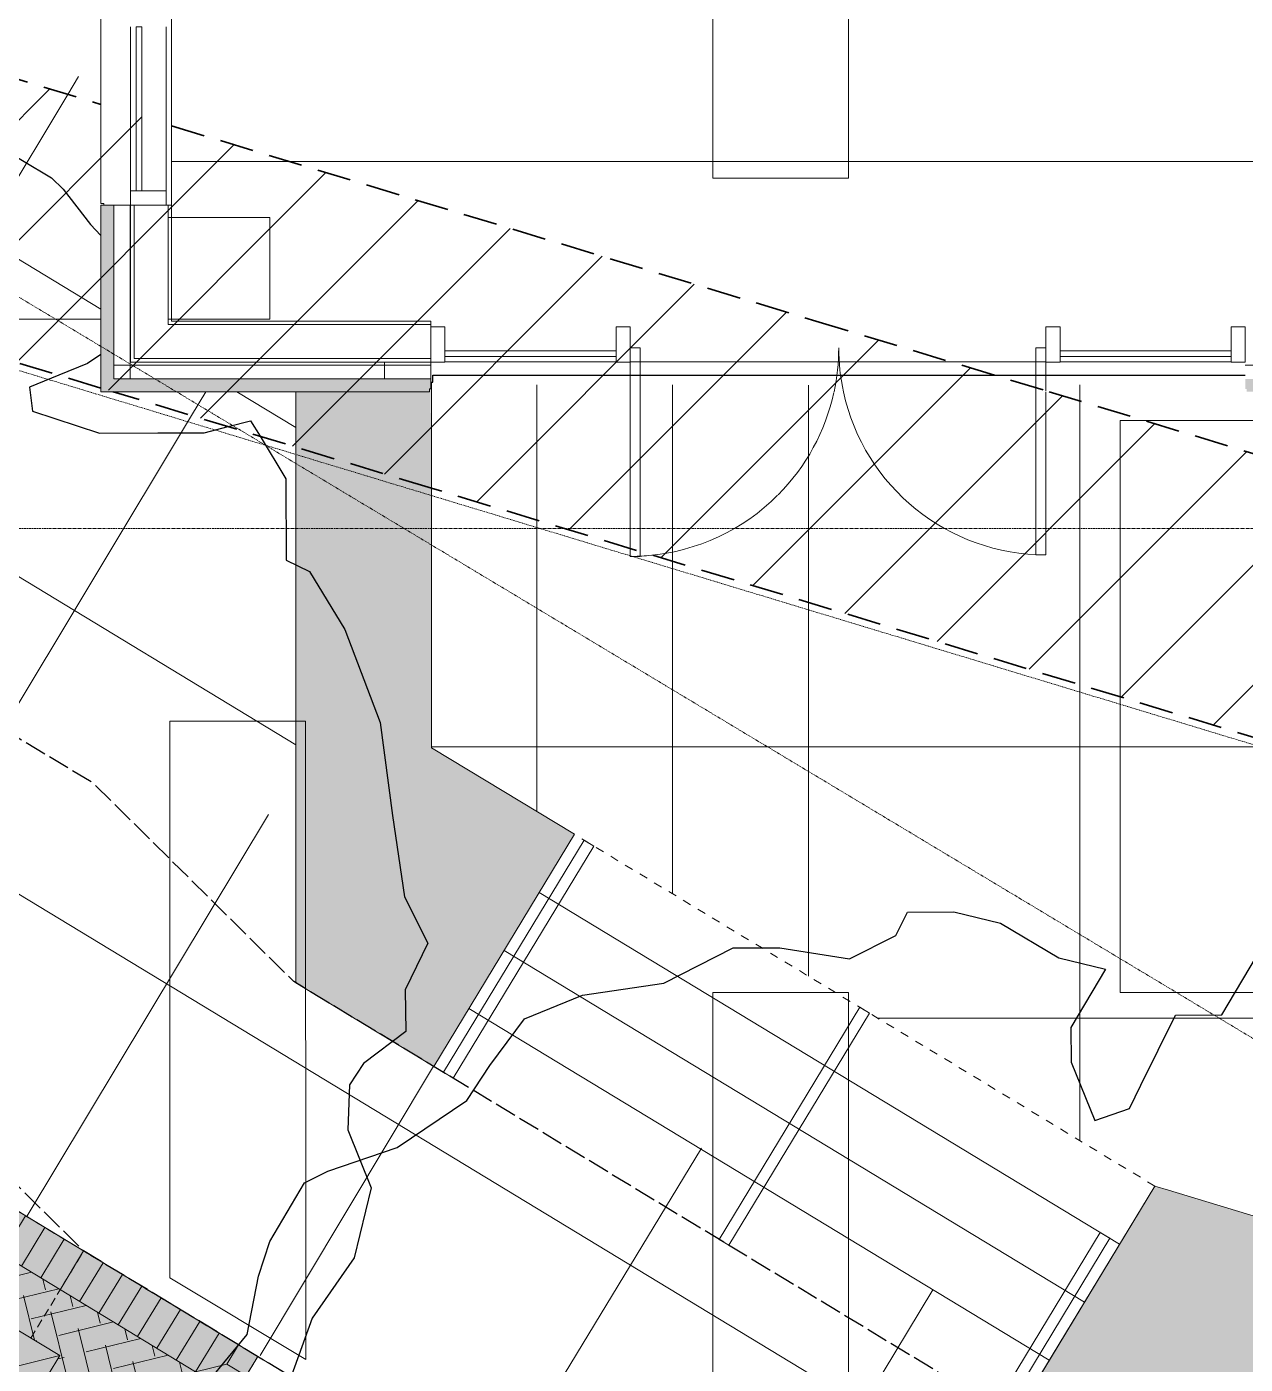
# Model space of a CAD drawing. Header units: inches. Extents: x 3268 to 7018, y 976 to 6708.
# Drawn here: x 4886.8 to 5102.2, y 1803.3 to 2039.9 of the extents above; entities that cross this region are included whole.
import ezdxf

# ---------------------------------------------------------------- set-up
doc = ezdxf.new("R2010")
doc.units = ezdxf.units.IN
doc.header["$MEASUREMENT"] = 0
for name, pattern in [('Double Dash 3_8_', [0.9999999999999999, 0.3749999999999999, -0.125, 0.125, -0.125, 0.125, -0.125]), ('Grid Line 1_2_', [0.8749999999999999, 0.4999999999999999, -0.125, 0.125, -0.125]), ('IMPORT-Dash', [3, 1.5, -1.5]), ('IMPORT-DASHED _2_', [8.999999999999996, 5.999999999999998, -2.999999999999999]), ('IMPORT-DASHED4', [2.25, 1.5, -0.7499999999999998]), ('IMPORT-EASEMENT2', [4.799999999999999, 3.839999999999999, -0.9599999999999999])]:
    doc.linetypes.add(name, pattern=pattern)
for name, color, linetype, lineweight in [('0-landscaping', 1, 'Continuous', 25), ('A-DETL-GENF', 92, 'Continuous', 9), ('A-DOOR', 31, 'Continuous', 9), ('A-FLOR', 192, 'Continuous', 9), ('A-GLAZ-CURT', 52, 'Continuous', 9), ('A-GLAZ-CWMG', 51, 'Continuous', 9), ('A-WALL', 113, 'Continuous', 9), ('A-WALL-PATT', 111, 'Continuous', 15), ('C-ANNO-5FT-PED-ZONE', 130, 'Continuous', 25), ('C-BLDG', 3, 'Continuous', 25), ('C-ESMT-STBK', 4, 'IMPORT-DASHED _2_', 35), ('C-PROP-LINE', 91, 'Double Dash 3_8_', 9), ('L-MASK', 245, 'Continuous', 35), ('L-PVMT-BRCK-HATC', 252, 'Continuous', 15), ('L-PVMT-BRICK', 20, 'Continuous', 13), ('L-PVMT-CONC-HATC', 252, 'Continuous', 15), ('L-PVMT-HATCH BOUND NPLOT', 45, 'Continuous', 15), ('L-SITE-HRAL', 10, 'Continuous', 15), ('L-SITE-STEP', 2, 'Continuous', 15), ('L-SITE-TREE-GRAT', 250, 'Continuous', 13), ('L-SITE-WALL', 33, 'Continuous', 15), ('L-SITE-WALL-HATC', 71, 'Continuous', 15), ('S-COLS', 52, 'Continuous', 9), ('S-GRID', 1, 'Continuous', 9), ('site_dwg', 8, 'Continuous', 9)]:
    doc.layers.add(name, color=color, linetype=linetype, lineweight=lineweight)
doc.layers.add('NPLT', color=200, linetype='Continuous', lineweight=13, plot=False)
pattern_1 = [(0, (0, 0), (0, 45), []), (90, (0, 0), (-45, 2.755455298081545e-15), [])]

# ---------------------------------------------------------------- blocks, each defined once
blk = doc.blocks.new('WSP_5 Points - Structure_2022_rvt-1-Overall Retail Plan Opt 2')
at = {"layer": 'S-COLS', "color": 250, "lineweight": 13}
for p, q in [((4912.375343047661, 2006.148582565586), (4911.750343047604, 2006.148582565586)), ((4911.750343047604, 2006.148582565586), (4911.750343047604, 1988.148582565586)), ((4929.750343047604, 2006.148582565586), (4912.375343047661, 2006.148582565586)), ((4929.750343047604, 1988.148582565586), (4929.750343047604, 2006.148582565586)), ((4911.750343047604, 1988.148582565586), (4912.408447161067, 1988.148582565586)), ((4912.408447161067, 1988.148582565586), (4929.750343047604, 1988.148582565586))]:
    blk.add_line(p, q, dxfattribs=at)
blk = doc.blocks.new('System Panel - GLA-01 - Insulated Glass - Clear-9986373-Overall Retail Plan Opt 2')
at = {"layer": 'A-GLAZ-CURT'}
for p, q in [((13.91892371168615, 2.000000000000909), (-16.3310762883143, 2.000000000000909)), ((-16.3310762883143, 2.000000000000909), (-16.3310762883143, 0.9999999999990904)), ((-16.3310762883143, 0.9999999999990904), (13.91892371168615, 0.9999999999990904)), ((13.91892371168615, 0.9999999999990904), (13.91892371168615, 2.000000000000909))]:
    blk.add_line(p, q, dxfattribs=at)
blk = doc.blocks.new('Rectangular Mullion - 2_5_ x 6_ rectangular-V134-Overall Retail Plan Opt 2')
at = {"layer": 'A-GLAZ-CWMG'}
for p, q in [((-2.500000000000454, 3.24999999999909), (0, 3.24999999999909)), ((-2.500000000000454, -3), (-2.500000000000454, 3.24999999999909)), ((0, 3.24999999999909), (0, -3)), ((0, -3), (-2.500000000000454, -3))]:
    blk.add_line(p, q, dxfattribs=at)
blk = doc.blocks.new('Rectangular Mullion - 2_5_ x 6_ rectangular-V135-Overall Retail Plan Opt 2')
at = {"layer": 'A-GLAZ-CWMG'}
for p, q in [((0, 3.24999999999909), (-2.500000000000454, 3.24999999999909)), ((-2.500000000000454, 3.24999999999909), (-2.500000000000454, -3)), ((0, -3), (0, 3.24999999999909)), ((-2.500000000000454, -3), (0, -3))]:
    blk.add_line(p, q, dxfattribs=at)
blk = doc.blocks.new('Rectangular Mullion - 2_5_ x 6_ rectangular-V136-Overall Retail Plan Opt 2')
at = {"layer": 'A-GLAZ-CWMG'}
for p, q in [((-1.249999999999545, 3.24999999999909), (1.249999999999545, 3.24999999999909)), ((-1.249999999999545, -3), (-1.249999999999545, 3.24999999999909)), ((1.249999999999545, 3.24999999999909), (1.249999999999545, -3)), ((1.249999999999545, -3), (-1.249999999999545, -3))]:
    blk.add_line(p, q, dxfattribs=at)
blk = doc.blocks.new('System Panel - GLA-01 - Insulated Glass - Clear-11661105-Overall Retail Plan Opt 2')
at = {"layer": 'A-GLAZ-CURT'}
for p, q in [((16.37500000000045, 2.000000000000909), (-13.875, 2.000000000000909)), ((-13.875, 2.000000000000909), (-13.875, 0.9999999999990904)), ((-13.875, 0.9999999999990904), (16.37500000000045, 0.9999999999990904)), ((16.37500000000045, 0.9999999999990904), (16.37500000000045, 2.000000000000909))]:
    blk.add_line(p, q, dxfattribs=at)
blk = doc.blocks.new('Rectangular Mullion - 2_5_ x 6_ rectangular-5042154-Overall Retail Plan Opt 2')
at = {"layer": 'A-GLAZ-CWMG'}
for p, q in [((-1.249999999999545, 3.24999999999909), (1.249999999999545, 3.24999999999909)), ((-1.249999999999545, -3), (-1.249999999999545, 3.24999999999909)), ((1.249999999999545, 3.24999999999909), (1.249999999999545, -3)), ((1.249999999999545, -3), (-1.249999999999545, -3))]:
    blk.add_line(p, q, dxfattribs=at)
blk = doc.blocks.new('Rectangular Mullion - 2_5_ x 6_ rectangular-4950529-Overall Retail Plan Opt 2')
at = {"layer": 'A-GLAZ-CWMG'}
for p, q in [((-2.49999999999909, 3), (0, 3)), ((-2.49999999999909, -3.250000000000454), (-2.49999999999909, 3)), ((0, 3), (0, -3.250000000000454)), ((0, -3.250000000000454), (-2.49999999999909, -3.250000000000454))]:
    blk.add_line(p, q, dxfattribs=at)
blk = doc.blocks.new('System Panel - GLA-01 - Insulated Glass - Clear-V137-Overall Retail Plan Opt 2')
at = {"layer": 'A-GLAZ-CURT'}
for p, q in [((1.416077499641417, -0.9999999999990904), (-14.52083333333212, -0.9999999999990904)), ((-14.52083333333212, -0.9999999999990904), (-14.52083333333212, -1.999999999999545)), ((-14.52083333333212, -1.999999999999545), (1.112999354981197, -1.999999999999545)), ((1.112999354981197, -1.999999999999545), (14.52083333333212, -1.999999999999545)), ((14.52083333333212, -0.9999999999990904), (1.416077499641417, -0.9999999999990904)), ((14.52083333333212, -1.999999999999545), (14.52083333333212, -0.9999999999990904))]:
    blk.add_line(p, q, dxfattribs=at)
blk = doc.blocks.new('Rectangular Mullion - 2_5_ x 6_ rectangular-11421145-Overall Retail Plan Opt 2')
at = {"layer": 'A-GLAZ-CWMG'}
for p, q in [((4905.125343047662, 2024.546994688536), (4905.125343047664, 2039.877749232191)), ((4911.375343047662, 2022.652756284409), (4911.375343047664, 2039.877749232191)), ((4905.125343047661, 2010.836082565521), (4905.125343047662, 2024.546994688536)), ((4911.375343047661, 2010.83608256552), (4911.375343047662, 2022.652756284409))]:
    blk.add_line(p, q, dxfattribs=at)
blk = doc.blocks.new('Curtain Wall-Ext Dbl Door-Framed - SEE ELEV-9986378-Overall Retail Plan Opt 2')
at = {"layer": 'A-DOOR'}
for p, q in [((-34.99999999999992, 37.12500000000009), (-36.74999999999997, 37.12500000000009)), ((-36.74999999999992, 8.250000000006553), (-36.74999999999992, 37.12500000000009)), ((-34.99999999999992, 8.25000000000655), (-34.99999999999992, 37.12500000000009)), ((34.99999999999983, 37.37500000000011), (36.75000000000022, 37.37500000000011)), ((34.99999999999983, 36.491190096754), (34.99999999999983, 37.37500000000011)), ((34.99999999999983, 8.250000000003789), (34.99999999999983, 36.491190096754)), ((36.75000000000006, 35.96080334358737), (36.75000000000006, 37.37500000000011)), ((36.75000000000006, 8.25000000000364), (36.75000000000006, 35.96080334358737)), ((-36.74999999999992, 0.4999999999999902), (-36.74999999999992, 8.080920159953388)), ((-34.99999999999992, 7.550533406797653), (-34.99999999999992, 8.25000000000655)), ((-34.99999999999992, 0.4999999999999875), (-34.99999999999992, 7.550533406797653)), ((34.99999999999983, 0.4999999999997903), (34.99999999999983, 8.250000000003789)), ((36.75000000000006, 0.4999999999983222), (36.75000000000006, 8.25000000000364)), ((-34.99999999999992, 0.4999999999999875), (-36.74999999999998, 0.4999999999999875)), ((34.99999999999983, 0.4999999999997903), (36.7500000000001, 0.4999999999997903))]:
    blk.add_line(p, q, dxfattribs=at)
for centre, radius, start, end in [((-36.74999999999998, 0.5000000000001074), 36.62499999999998, 12.26363165118688, 89.99999999999997), ((36.75000000000023, 0.4999999999998756), 36.87500000000021, 95.11272640123815, 134.9999999999999), ((36.75000000000023, 0.4999999999998756), 36.87500000000024, 89.99999999999984, 95.11272640123813), ((36.75000000000023, 0.4999999999998756), 36.87500000000023, 135.1960971134143, 167.638881443735), ((-36.74999999999998, 0.5000000000001074), 36.62500000000002, 359.9999999999991, 12.26363165118684), ((36.75000000000023, 0.4999999999998756), 36.87500000000021, 167.8195116142452, 179.9999999999999)]:
    blk.add_arc(centre, radius, start, end, dxfattribs=at)
blk = doc.blocks.new('site_dwg_dec1-12649358-Overall Retail Plan Opt 2')
at = {"layer": '0-landscaping', "color": 213, "flags": 128}
for points in [[(119.3594846528495, -21.50087693305636), (118.3068144204952, -27.26535620114509), (111.9724258052682, -34.47684765728035), (113.1265473455224, -37.31559033633447), (111.6904930847177, -45.17949820201601), (107.5396966369063, -56.13399286589765), (101.3299305751151, -65.2799415705026), (96.02508321279116, -73.39567033511183), (94.46444866163442, -79.32507283475341), (88.78581816498978, -81.63733361044204), (85.58967954539007, -85.36948232106214), (79.36483335835861, -84.88977620523427), (76.46545392851463, -85.66848025415446), (72.77945402137782, -89.47842627423005), (70.31394303901111, -96.43800059293561), (63.31276886607326, -101.272912020429), (54.88947196641134, -103.2960691635067), (46.34270589714276, -107.9819351812562)], [(114.9126207461975, 40.51696648023243), (115.3494772018767, 33.73399749442842), (116.7527309637897, 27.02626898528547), (118.8117289361108, 25.21769812396314), (121.2444816820699, 17.6056841782979), (121.3690619716963, 15.67117881218155), (121.0073555575164, 10.43992103847495), (121.0570746178853, 8.638075565472944)], [(106.4009094902731, -0.3689005112964878), (102.89714457877, 0.8704637032992649), (101.2580483883591, -1.482540039601645)], [(101.2580483883591, -1.482540039601645), (105.4544776113706, -8.676055613000697), (110.6019441858427, -13.1974578570348), (114.71994013115, -16.81459957960169), (117.300882961055, -18.14384717731332)], [(111.7450805913733, -1.84232103821887), (109.8544485491422, -1.590498658255001), (106.4009094902731, -0.3689005112964878)], [(117.300882961055, -18.14384717731332), (119.742854774435, -19.40152136095048), (119.3594846528495, -21.50087693305636)]]:
    blk.add_lwpolyline(points, dxfattribs=at)
blk = doc.blocks.new('site_dwg_dec1-V200-Overall Retail Plan Opt 2')
at = {"layer": '0-landscaping', "color": 213, "flags": 128}
blk.add_lwpolyline([(-70.68766946013214, 102.2414187691866), (-61.92057036118944, 101.8408481608094), (-58.30093783770075, 105.9616797991286), (-55.46164372381804, 107.1177861229546), (-49.00267481756759, 112.3947722131263), (-46.03880041719616, 111.6163731676818), (-38.42578059646035, 114.054593358592), (-28.62915415534365, 112.7497124130241), (-18.05225993053113, 114.4095335631275), (-12.49820972054436, 118.6562997094618), (-8.753996910397971, 120.8426259771252), (-1.140948729645743, 123.2808212633827), (1.822939583015284, 122.5024952454005), (9.809728627375476, 119.1371744186829), (19.60632671145543, 117.8323183823413), (24.38003850845257, 119.1143592194087), (31.08816798894099, 120.5223345599618), (38.04547195947639, 118.0613721970105), (46.15681293430884, 112.7615709075428), (55.0485629457546, 110.4265181416988), (57.84003288702984, 107.9745627423667)], dxfattribs=at)
at = {"layer": '0-landscaping', "color": 130, "flags": 128}
blk.add_lwpolyline([(57.84003288702984, 107.9745627423667), (59.16653053265514, 106.8094013281945), (64.43860575006913, 100.3534687985914), (70.3663684673633, 98.79674374690806), (73.20570484799684, 99.95289819289904), (77.3237007924747, 96.33575647164183), (80.53674968142023, 91.68841971690857), (82.96953078790305, 84.0763808680524), (86.18257967601879, 79.4290441146179), (78.56955985296956, 76.99082391922273), (75.85484602591406, 73.90021222335348), (73.38933504524378, 66.94063790206131), (77.38268007688588, 65.25797834102126), (80.222016459075, 66.41413278581238), (88.7399410672064, 69.88249988785832), (92.85790865704858, 66.26538307328518), (100.4709568346736, 68.70357835635444)], dxfattribs=at)
blk = doc.blocks.new('site_dwg_tree_grate_pvr-V278-Overall Retail Plan Opt 2')
at = {"layer": 'L-MASK', "lineweight": 15}
blk.add_hatch(color=10, dxfattribs=at).paths.add_polyline_path([(36.00000000000272, 3.41060513164848e-12), (36.00000000000272, 48.00000000000272), (-35.99999999999726, 48.00000000000272), (-35.99999999999726, 2.728484105318784e-12)])
at = {"layer": 'L-PVMT-BRCK-HATC'}
h = blk.add_hatch(dxfattribs=at)
h.set_pattern_fill('FP_230', color=53, style=0, pattern_type=2)
h.set_pattern_definition([(135, (-28, 40), (-5.654025822367634, 4.440892098500626e-16), [11.995, -3.998]), (225, (-30.827, 42.827), (-5.654025822367634, -4.440892098500626e-16), [11.995, -3.998])])
h.paths.add_polyline_path([(28.00000000186537, 8.00000000093405), (28.00000000186537, 39.9999999990714), (-28.00000000185991, 39.9999999990714), (-27.99999999627266, 8.00000000093405)])
h.paths.add_polyline_path([(6.000000000002728, 18.00000000000272), (-6.000000005585206, 18.00000000000272), (-5.999999999997271, 30.00000000000272), (6.000000000002728, 30.00000000000272)])
at = {"layer": 'L-PVMT-BRCK-HATC', "color": 53}
for p, q in [((-24, 40.00000000186264), (-24, 47.99999999999999)), ((-19.99999999813735, 40.00000000046565), (-19.99999999813735, 47.99999999999999)), ((-16.00000000186264, 40.00000000046565), (-16.00000000186264, 47.99999999999999)), ((-12, 40.00000000046565), (-12, 47.99999999999999)), ((-7.999999998137354, 39.99999999906867), (-7.999999998137354, 47.99999999999999)), ((-4.000000001862644, 40.00000000046565), (-4.000000001862644, 47.99999999999999)), ((0, 39.99999999906867), (0, 47.99999999999999)), ((4.000000001862644, 40.00000000046565), (4.000000001862644, 47.99999999999999)), ((7.999999998137354, 39.99999999906867), (7.999999998137354, 47.99999999999999)), ((12, 40.00000000186264), (12, 47.99999999999999)), ((15.99999999627471, 39.99999999906867), (15.99999999627471, 47.99999999999999)), ((20.00000000372529, 40.00000000186264), (20.00000000372529, 47.99999999999999)), ((24, 39.99999999906867), (24, 47.99999999999999)), ((31.99999999813735, 44.00000000093132), (28.00000000186264, 40.00000000186264)), ((-28.00000001303851, 36.00000000139698), (-36.00000001117586, 36.00000000139698)), ((28.00000000186264, 35.99999999999999), (35.99999999999999, 35.99999999999999)), ((-28.00000001303851, 31.99999999953434), (-36.00000001117586, 31.99999999953434)), ((27.99999999627471, 32.00000000093132), (35.99999999999999, 32.00000000093132)), ((-28.00000001303851, 28.00000000046566), (-36.00000001117586, 28.00000000046566)), ((28.00000000186264, 28.00000000046566), (35.99999999999999, 28.00000000046566)), ((-28.00000001303851, 24), (-36.00000001117586, 24)), ((27.99999999627471, 24), (35.99999999999999, 24)), ((-28.00000001303851, 20.00000000093132), (-36.00000001117586, 20.00000000093132)), ((28.00000000186264, 20.00000000093132), (35.99999999999999, 20.00000000093132)), ((-28.00000001303851, 16.00000000046566), (-36.00000001117586, 16.00000000046566)), ((27.99999999627471, 15.99999999906868), (35.99999999999999, 15.99999999906868)), ((-28.00000001303851, 12), (-36.0000000167638, 12)), ((28.00000000186264, 12.00000000139698), (35.99999999999999, 12.00000000139698)), ((-24, 8.00000000093132), (-24, 0)), ((-19.99999999813735, 8.00000000093132), (-19.99999999813735, 0)), ((-16.00000000186264, 8.00000000093132), (-16.00000000186264, 0)), ((-12, 8.00000000093132), (-12, 0)), ((-7.999999998137354, 8.00000000093132), (-7.999999998137354, 0)), ((-4.000000001862644, 8.00000000093132), (-4.000000001862644, 0)), ((0, 8.00000000093132), (0, 0)), ((4.000000001862644, 8.00000000093132), (4.000000001862644, 0)), ((7.999999998137354, 8.00000000093132), (7.999999998137354, 0)), ((12, 8.00000000093132), (12, 0)), ((16.00000000186264, 8.00000000093132), (16.00000000186264, 0)), ((20.00000000372529, 8.00000000093132), (20.00000000372529, 0)), ((24, 7.999999999534338), (24, 0)), ((31.99999999254942, 3.999999987892806), (27.99999999068677, 7.999999991152435))]:
    blk.add_line(p, q, dxfattribs=at)
at = {"layer": 'L-PVMT-BRCK-HATC', "color": 53, "flags": 128}
for points in [[(-36.00000001117586, 44.00000000093132), (-32.00000001490115, 44.00000000093132), (-32.00000001490115, 47.99999999999999)], [(35.99999999999999, 40.00000000046565), (28.00000000186264, 40.00000000046565), (28.00000000186264, 48.00000000139698)], [(31.99999999813735, 47.99999999999999), (31.99999999813735, 44.00000000093132), (35.99999999999999, 44.00000000093132)], [(-32.00000001490115, 43.99999999953433), (-28.00000001303851, 40.00000000046565), (-36.00000001117586, 40.00000000046565)], [(35.99999999999999, 7.999999999534338), (28.00000000186264, 7.999999999534338), (28.00000000186264, 39.99999999906867), (-28.00000000186264, 39.99999999906867), (-28.00000000186264, 8.00000000093132), (28.00000000186264, 8.00000000093132), (28.00000000186264, 0)], [(-32.00000000372528, 3.999999987892806), (-28.00000001303851, 8.00000000093132), (-36.00000001117586, 8.00000000093132)], [(-36.00000000558793, 3.999999987892806), (-32.00000000372528, 3.999999987892806), (-32.00000000372528, 0)], [(35.99999998882412, 3.999999985098838), (31.99999999254942, 3.999999985098838), (31.99999999254942, -1.257285475730896e-08)]]:
    blk.add_lwpolyline(points, dxfattribs=at)
for points in [[(-28.00000001303851, 47.99999999999999), (-28.00000001303851, 39.99999999906867)], [(-28.00000000745058, 0), (-28.00000000745058, 8.00000000093132)]]:
    blk.add_lwpolyline(points, close=True, dxfattribs=at)
at = {"layer": 'L-SITE-TREE-GRAT', "color": 253, "linetype": 'IMPORT-DASHED4'}
for p, q in [((0, 30), (0, 47.99999999860301)), ((0, 18), (0, 0))]:
    blk.add_line(p, q, dxfattribs=at)
at = {"layer": 'L-SITE-TREE-GRAT', "color": 253, "linetype": 'IMPORT-DASHED4', "flags": 128}
blk.add_lwpolyline([(35.99999999999999, 0), (35.99999999999999, 47.99999999999999), (-35.99999999999999, 47.99999999999999), (-35.99999999999999, 0)], close=True, dxfattribs=at)
at = {"layer": 'L-SITE-TREE-GRAT', "color": 253, "flags": 128}
for points in [[(-35.99999999999999, 47.99999999999999), (35.99999999999999, 47.99999999999999), (35.99999999999999, 0), (-35.99999999999999, 0)], [(-6.000000005587935, 18), (5.999999999999999, 18), (5.999999999999999, 30), (-5.999999999999999, 30)]]:
    blk.add_lwpolyline(points, close=True, dxfattribs=at)
at = {"layer": 'NPLT', "color": 253}
for p, q in [((5.999999999999999, 30), (-6.000000005587935, 18)), ((-5.999999999999999, 30), (5.999999999999999, 18))]:
    blk.add_line(p, q, dxfattribs=at)
blk = doc.blocks.new('site_dwg-12440225-Overall Retail Plan Opt 2')
at = {"layer": 'C-ESMT-STBK'}
h = blk.add_hatch(dxfattribs=at)
h.set_pattern_fill('FP_236', color=43, style=0, pattern_type=2)
h.set_pattern_definition([(41.19300000000002, (24349227.445, 9821790.73), (-9.878962955707756, 11.2874306606842), [])])
h.paths.add_polyline_path([(24340754.41764874, 9814238.256800799), (24341007.28369483, 9818038.207201697), (24340597.61508091, 9818336.289935663), (24339080.54507963, 9818175.041572), (24339041.04656363, 9818170.586227996), (24338991.68861391, 9818164.27902802), (24338951.70183868, 9818158.637384389), (24338912.96937073, 9818152.689061128), (24338874.36010189, 9818146.280125272), (24338835.87236292, 9818139.411975248), (24338797.50579851, 9818132.085986648), (24338766.50818425, 9818125.853604812), (24338766.89231019, 9818124.002092425), (24338807.18576453, 9818132.259389622), (24338846.06993594, 9818139.731584428), (24338885.04424, 9818146.727429258), (24338924.10287013, 9818153.245822722), (24338956.51865115, 9818158.316607647), (24338953.32382087, 9818110.342748318), (24338969.07279708, 9818112.710400388), (24339007.86497075, 9818118.055290567), (24339046.71994471, 9818122.92269113), (24339092.45343486, 9818128.037917001), (24340292.99008468, 9818255.650188034), (24340584.31472673, 9818286.605874758), (24340934.68922023, 9818031.666679043), (24340687.3560084, 9814314.861073798), (24339595.34670922, 9814726.863514047), (24339587.50957331, 9814715.68687136), (24338715.45843181, 9815327.180653278), (24338691.60180446, 9815293.158049863), (24339013.48739237, 9815068.288049085), (24339549.36884944, 9814692.907733086), (24340725.61240819, 9814249.124683892)])
h.paths.add_polyline_path([(24338722.46981283, 9815337.179779818), (24338763.80719084, 9815396.132170605), (24338658.92817304, 9815468.79891386), (24338617.74228099, 9815409.741564125), (24338722.19139668, 9815337.372683933)])
at = {"layer": 'L-SITE-WALL-HATC'}
for points in [[(24339677.88545846, 9814539.946903931), (24339705.44346843, 9814579.24774471), (24339681.25038608, 9814596.237850027), (24339685.32997268, 9814659.539150724), (24339685.08052521, 9814659.555762738), (24339685.04730119, 9814659.056867795), (24339661.4816954, 9814660.626224771), (24339654.54094334, 9814556.316232607), (24339677.51863609, 9814540.204122208)], [(24340346.63954691, 9814071.012105761), (24340725.57169416, 9814045.798087202), (24340733.2833098, 9814161.690702261), (24340681.75308152, 9814172.890222268), (24340675.12027169, 9814073.208179656), (24340354.92622115, 9814094.51378487), (24339904.04682077, 9814410.673408046), (24339908.0517354, 9814470.980348537), (24339803.69557036, 9814510.352719767), (24339776.13756039, 9814471.051878992), (24340317.68662572, 9814091.31408595)]]:
    blk.add_hatch(color=10, dxfattribs=at).paths.add_polyline_path(points)
at = {"layer": 'C-ANNO-5FT-PED-ZONE', "color": 213, "linetype": 'IMPORT-EASEMENT2', "flags": 128}
for points in [[(24341173.43156312, 9817974.569704888), (24341064.86211379, 9817879.53891328), (24341058.60739409, 9817785.539047208), (24341020.66169335, 9817759.050960105), (24341002.73584636, 9817494.243455587), (24341098.03372912, 9817385.653583419), (24341049.7296923, 9816657.855822798), (24340942.84306337, 9816588.119622858), (24340903.15724013, 9815991.696087312), (24340997.75345884, 9815877.316419568), (24340956.93820208, 9815281.87627089), (24340851.85462972, 9815190.060175546), (24340840.21389879, 9815028.451841284), (24340816.31959692, 9814987.856953233), (24340807.91752753, 9814861.58536387), (24340828.33680849, 9814837.590900285), (24340814.20948071, 9814639.141274119), (24340820.32276781, 9814572.244142456), (24340784.23728234, 9814041.25000657), (24340346.67693986, 9814070.985885575), (24339654.20889217, 9814556.549067944), (24339621.08674325, 9814593.99079329), (24339537.64412129, 9814651.844636435), (24339442.83972673, 9814690.826514924), (24339354.14331621, 9814753.02102556), (24339330.46229357, 9814798.298159737), (24339230.23757831, 9814867.973883716), (24339182.6163684, 9814867.152440649), (24339131.69313189, 9814915.47795062), (24338893.2467398, 9815077.690702066), (24338651.59712844, 9815247.640438044), (24338560.99241732, 9815303.182211477)], [(24340893.31874154, 9815000.390094232), (24340875.24280314, 9814969.680232948), (24340869.40288803, 9814881.91431137), (24340889.92706264, 9814857.796588449), (24340874.40430799, 9814639.745099468), (24340880.50876207, 9814572.944626614), (24340840.03109242, 9813977.31996076), (24340325.92286136, 9814012.25790799), (24339613.96231484, 9814511.489359668), (24339580.94692304, 9814548.810405312), (24339508.80653985, 9814598.827990033), (24339413.85344962, 9814637.871009542), (24339307.74243177, 9814712.276758194), (24339284.12095693, 9814757.44003944), (24339211.89866129, 9814807.648620464), (24339161.49360283, 9814806.779157344), (24339151.81188077, 9814813.668659829), (24339093.9211708, 9814868.606214345), (24338859.11244131, 9815028.344299465), (24338618.62753263, 9815197.47491178), (24338556.48951734, 9815235.566259611)]]:
    blk.add_lwpolyline(points, dxfattribs=at)
at = {"layer": 'C-BLDG', "color": 213, "flags": 128}
for points in [[(24339685.50742149, 9814660.215258548), (24339685.54061792, 9814660.714155594), (24339685.79006632, 9814660.69755738), (24339685.87305738, 9814661.944799332), (24339722.91614331, 9814659.479964815), (24339784.87321454, 9814655.357362276)], [(24339784.87321454, 9814655.357362276), (24339794.38310712, 9814654.724577244), (24339827.31029459, 9814652.533612989), (24339829.1741395, 9814652.409593377)]]:
    blk.add_lwpolyline(points, dxfattribs=at)
at = {"layer": 'C-ESMT-STBK', "color": 43}
for p, q in [((24339595.34664712, 9814726.862581663), (24339630.4887624, 9814713.603869248)), ((24339642.70939909, 9814708.993164798), (24339754.03822965, 9814666.990088549)), ((24339627.15598565, 9814663.558593187), (24339549.36878735, 9814692.906800706)), ((24339754.03822965, 9814666.990088549), (24339794.35996482, 9814651.777165638)), ((24339684.29773446, 9814641.99967426), (24339629.23662306, 9814662.773592833))]:
    blk.add_line(p, q, dxfattribs=at)
at = {"layer": 'C-ESMT-STBK', "color": 210}
for p, q in [((24339794.35996482, 9814651.777165638), (24339857.91481112, 9814627.798659425)), ((24340570.22251866, 9814307.750530733), (24339684.29773446, 9814641.99967426))]:
    blk.add_line(p, q, dxfattribs=at)
at = {"layer": 'L-PVMT-BRCK-HATC', "color": 53}
for p, q in [((24339724.13776331, 9814522.381603206), (24339682.70158781, 9814463.288927792)), ((24339763.3394432, 9814494.682178572), (24339722.00242862, 9814435.730917849)), ((24339643.43794629, 9814490.820853375), (24339932.6485839, 9814288.024438241))]:
    blk.add_line(p, q, dxfattribs=at)
at = {"layer": 'L-PVMT-BRICK', "color": 253}
blk.add_line((24339643.43794598, 9814490.820852935), (24338878.03558043, 9815027.526063398), dxfattribs=at)
at = {"layer": 'L-PVMT-CONC-HATC', "color": 53}
for p, q in [((24339657.33617427, 9814598.324723126), (24338933.15160037, 9815106.127744965)), ((24340339.75004442, 9814061.186895564), (24338905.5935904, 9815066.826904181)), ((24339628.0819323, 9814677.462691434), (24339254.65842474, 9814939.309729325)), ((24339624.74432771, 9814715.77213363), (24339626.86580559, 9814718.823763937)), ((24339596.48980536, 9814675.129543066), (24339624.74432771, 9814715.77213363)), ((24339642.80210605, 9814657.65644928), (24339645.60186221, 9814661.68374594)), ((24339661.06314886, 9814654.336043835), (24339651.10736459, 9814661.317105735)), ((24339704.09132719, 9814658.978692593), (24339704.01248993, 9814657.793876657)), ((24339565.13583863, 9814545.937756348), (24339642.80210605, 9814657.65644928)), ((24339728.03837264, 9814657.38526415), (24339727.95944723, 9814656.199123489)), ((24339751.98241631, 9814655.746723019), (24339751.90640454, 9814654.604370318)), ((24339799.87950899, 9814652.604978822), (24339799.80031914, 9814651.414863983)), ((24339604.43700073, 9814518.379521687), (24339651.68610876, 9814586.344788622)), ((24339722.08068373, 9814567.84936573), (24339722.06366215, 9814567.59355474)), ((24339745.0701808, 9814551.865297677), (24339745.04449291, 9814551.47924393)), ((24339756.83321828, 9814543.212911583), (24339757.58681908, 9814543.162767237)), ((24339643.84889679, 9814490.980571916), (24339677.84825915, 9814539.972988332)), ((24339791.04917495, 9814519.897161571), (24339791.00615444, 9814519.250622306)), ((24339803.69557036, 9814510.352719767), (24339776.1375604, 9814471.05187899))]:
    blk.add_line(p, q, dxfattribs=at)
at = {"layer": 'L-PVMT-CONC-HATC', "color": 10}
for p, q in [((24339704.01248993, 9814657.793876657), (24339702.50453724, 9814635.131414596)), ((24339727.95944723, 9814656.199123489), (24339725.96855311, 9814626.278713614)), ((24339751.90640454, 9814654.604370318), (24339749.43256897, 9814617.42601263)), ((24339799.80031914, 9814651.414863983), (24339799.69066484, 9814649.766910171)), ((24339799.69066484, 9814649.766910171), (24339796.36060071, 9814599.720610665)), ((24339702.50453724, 9814635.131414596), (24339699.09118665, 9814583.833433783)), ((24339725.96855311, 9814626.278713614), (24339722.08068373, 9814567.84936573)), ((24339749.43256897, 9814617.42601263), (24339745.0701808, 9814551.865297677)), ((24339796.36060071, 9814599.720610665), (24339791.04917495, 9814519.897161571)), ((24339681.25770374, 9814596.347824387), (24339831.86096948, 9814586.32673337)), ((24339757.58681908, 9814543.162767237), (24339986.66817606, 9814527.919770231))]:
    blk.add_line(p, q, dxfattribs=at)
at = {"layer": 'L-PVMT-HATCH BOUND NPLOT', "color": 10}
blk.add_line((24339803.31519935, 9814597.096721282), (24339799.84407533, 9814544.930482903), dxfattribs=at)
at = {"layer": 'L-PVMT-HATCH BOUND NPLOT', "color": 61, "flags": 128}
for points in [[(24339737.56350925, 9814693.393040782), (24339740.75036601, 9814741.287131688), (24339764.69741147, 9814739.693703305), (24339761.51055471, 9814691.799612401)], [(24339628.86482051, 9814505.739523621), (24339635.40161391, 9814603.978572492), (24339659.34865936, 9814602.38514411), (24339651.8544376, 9814489.757258695)]]:
    blk.add_lwpolyline(points, close=True, dxfattribs=at)
at = {"layer": 'L-PVMT-HATCH BOUND NPLOT', "color": 10, "flags": 128}
for points in [[(24339810.73308801, 9814645.600732015), (24339806.56111151, 9814645.878333934), (24339803.31519935, 9814597.096721282)], [(24339830.10927924, 9814638.290319843), (24339830.50815697, 9814644.284905551), (24339810.73308801, 9814645.600732015)], [(24339799.84407533, 9814544.930482903), (24339823.79112078, 9814543.337054523), (24339826.77921524, 9814588.244020289)], [(24339750.30317415, 9814548.226917874), (24339751.94998442, 9814548.117339669), (24339751.88413494, 9814547.127712235)]]:
    blk.add_lwpolyline(points, dxfattribs=at)
at = {"layer": 'L-PVMT-HATCH BOUND NPLOT', "color": 61, "flags": 128}
for points in [[(24339720.82328888, 9814441.810463915), (24339728.00293897, 9814549.710768051), (24339750.30317415, 9814548.226917874)], [(24339751.88413494, 9814547.127712235), (24339743.81290597, 9814425.828198988), (24339720.82328888, 9814441.810463915)]]:
    blk.add_lwpolyline(points, dxfattribs=at)
at = {"layer": 'L-SITE-HRAL', "color": 53, "flags": 128}
for points in [[(24339679.52299349, 9814538.798653524), (24339707.08100346, 9814578.099494282), (24339708.7185385, 9814576.951243872), (24339681.16052852, 9814537.650403108)], [(24339727.83027695, 9814504.92526625), (24339755.38828691, 9814544.226107031), (24339753.75075189, 9814545.374357447), (24339726.19274192, 9814506.073516669)], [(24339774.50002537, 9814472.200129401), (24339795.16853284, 9814501.67575999), (24339793.53099781, 9814502.824010406), (24339772.86249033, 9814473.34837982)]]:
    blk.add_lwpolyline(points, close=True, dxfattribs=at)
at = {"layer": 'L-SITE-STEP', "color": 53, "linetype": 'IMPORT-Dash'}
blk.add_line((24339803.69557038, 9814510.35271977), (24339705.44346843, 9814579.247744707), dxfattribs=at)
at = {"layer": 'L-SITE-STEP', "color": 53}
for p, q in [((24339796.80606788, 9814500.527509574), (24339698.55396593, 9814569.422534514)), ((24339789.91656538, 9814490.702299379), (24339691.66446343, 9814559.597324312)), ((24339783.02706289, 9814480.877089184), (24339684.77496094, 9814549.772114117))]:
    blk.add_line(p, q, dxfattribs=at)
at = {"layer": 'L-SITE-WALL', "color": 53}
for p, q in [((24339660.83146685, 9814650.85418061), (24339661.4816954, 9814660.626224771)), ((24339685.5074215, 9814660.21525856), (24339684.29548272, 9814642.001479624)), ((24339684.29548272, 9814642.001479624), (24339681.2487487, 9814596.213242505))]:
    blk.add_line(p, q, dxfattribs=at)
at = {"layer": 'L-SITE-WALL', "color": 53, "flags": 128}
for points in [[(24339681.2487487, 9814596.213242505), (24339705.44346843, 9814579.24774471), (24339677.88545846, 9814539.946903931), (24339654.54094334, 9814556.316232607), (24339660.83146685, 9814650.85418061)], [(24340675.12027169, 9814073.208179656), (24340681.75308152, 9814172.890222268), (24340733.2833098, 9814161.690702261), (24340725.57169416, 9814045.798087202), (24340346.63954691, 9814071.012105761), (24339776.13756039, 9814471.051878992), (24339803.69557036, 9814510.352719767), (24339806.05947362, 9814509.460846474)]]:
    blk.add_lwpolyline(points, dxfattribs=at)
at = {"layer": 'L-SITE-WALL', "color": 10, "flags": 128}
blk.add_lwpolyline([(24339806.05947362, 9814509.460846474), (24339908.05943149, 9814470.97744489), (24339907.25278635, 9814458.854674421)], dxfattribs=at)
at = {"xscale": 1.5, "yscale": 1.5, "zscale": 1.5, "rotation": 37.81158375857705}
for name, p in [('site_dwg_dec1-12649358-Overall Retail Plan Opt 2', (24339493.43298167, 9814568.902254827)), ('site_dwg_dec1-V200-Overall Retail Plan Opt 2', (24339768.44141195, 9814375.8511931))]:
    blk.add_blockref(name, p, dxfattribs=at)
at = {"rotation": 324.9616070893673}
blk.add_blockref('site_dwg_tree_grate_pvr-V278-Overall Retail Plan Opt 2', (24339586.40430573, 9814472.188520037), dxfattribs=at)
blk = doc.blocks.new('Family - ___-10568875-Overall Retail Plan Opt 2')
at = {"layer": 'C-PROP-LINE'}
for p, q in [((4819.920223202486, 1998.919552506506), (4958.323350172266, 1956.964229400227)), ((4958.323350172266, 1956.964229400227), (5864.500343047409, 1682.267050514566))]:
    blk.add_line(p, q, dxfattribs=at)

msp = doc.modelspace()

# ---------------------------------------------------------------- block references
at = {"lineweight": 5}
msp.add_blockref('WSP_5 Points - Structure_2022_rvt-1-Overall Retail Plan Opt 2', (0, 0), dxfattribs=at)

# ---------------------------------------------------------------- next in the draw order: hatches: boundary and pattern name
at = {"layer": 'A-DETL-GENF'}
h = msp.add_hatch(dxfattribs=at)
h.set_pattern_fill('FP_276', style=0, pattern_type=2)
h.set_pattern_definition([(0, (0, 0), (0, 96), [])])
h.paths.add_polyline_path([(5147.75034304749, 1938.773582565581), (5178.812843047534, 1938.773582565581), (5178.812843047534, 1970.522752748496), (5187.062843047543, 1970.522752748496), (5187.062843047545, 2772.273582565583), (4997.875343047556, 2772.273582565584), (4997.875343047556, 2736.273582565585), (4929.500343047537, 2736.273582565585), (4929.500343047536, 2149.494618260228), (4912.375343047675, 2149.494618260228), (4912.375343047663, 1987.836082565655), (5147.75034304749, 1987.836082565655), (5147.75034304749, 1953.076470883642)])
at = {"layer": 'A-WALL-PATT', "lineweight": 5}
h = msp.add_hatch(color=256, dxfattribs=at)
h.paths.add_polyline_path([(4899.875343047662, 1975.336082565656), (4902.125343047662, 1975.336082565656), (4902.125343047665, 2008.336082565522), (4899.875343047664, 2008.336082565522), (4899.875343047662, 1975.982028132396)])
h.paths.add_polyline_path([(4902.125343047673, 2106.71108256552), (4902.125343047675, 2141.869618260224), (4899.875343047675, 2141.869618260224), (4899.875343047673, 2106.986234336353), (4900.375343047674, 2106.986234336353), (4900.375343047674, 2106.71108256552)])
h.paths.add_polyline_path([(4899.875343047675, 2148.494618260223), (4902.125343047675, 2148.494618260226), (4902.125343047675, 2149.494618260228), (4899.875343047675, 2149.494618260228)])
at = {"layer": 'A-WALL-PATT', "lineweight": 9}
h = msp.add_hatch(dxfattribs=at)
h.set_pattern_fill('FP_52', color=256, style=0, pattern_type=2)
h.set_pattern_definition(pattern_1)
h.paths.add_polyline_path([(4902.125343047662, 1977.586082565653), (4905.125343047661, 1977.586082565653), (4905.125343047665, 2008.336082565522), (4902.125343047665, 2008.336082565522), (4902.125343047662, 1978.835834253954)])
h.paths.add_polyline_path([(4902.125343047673, 2106.71108256552), (4905.125343047672, 2106.71108256552), (4905.125343047675, 2141.869618260224), (4902.125343047675, 2141.869618260224), (4902.125343047673, 2107.461470883642)])
h.paths.add_polyline_path([(4905.125343047676, 2148.494618260226), (4905.125343047676, 2149.494618260228), (4902.125343047675, 2149.494618260228), (4902.125343047675, 2148.494618260226)])
h = msp.add_hatch(dxfattribs=at)
h.set_pattern_fill('FP_52', color=256, style=0, pattern_type=2)
h.set_pattern_definition(pattern_1)
h.paths.add_polyline_path([(4912.375343047662, 1977.586082565653), (4958.187843047572, 1977.586082565656), (4958.187843047572, 1980.586082565659), (4905.125343047661, 1980.586082565653), (4905.125343047662, 1977.586082565656), (4908.504376340588, 1977.586082565655)])
h.paths.add_polyline_path([(5114.974376340589, 1977.586082565661), (5115.875343047585, 1977.586082565661), (5115.875343047585, 1980.586082565664), (5102.187843047571, 1980.586082565661), (5102.187843047571, 1977.586082565663)])
h = msp.add_hatch(color=256, dxfattribs=at)
h.paths.add_polyline_path([(4957.937843047572, 1975.336082565656), (4957.937843047572, 1975.836082565651), (4958.187843047572, 1975.836082565657), (4958.187843047572, 1977.586082565656), (4902.125343047662, 1977.586082565656), (4902.125343047662, 1975.336082565656), (4949.798376340588, 1975.336082565656)])
h.paths.add_polyline_path([(5114.974376340589, 1975.336082565664), (5115.875343047585, 1975.336082565664), (5115.875343047585, 1977.586082565661), (5102.187843047571, 1977.586082565663), (5102.187843047571, 1975.836082565662), (5102.437843047576, 1975.836082565662), (5102.437843047576, 1975.336082565664)])

# ---------------------------------------------------------------- next in the draw order: linework, layer by layer
at = {"layer": 'A-FLOR'}
for p, q in [((4874.403235769472, 1988.148582565594), (4899.875343047659, 1988.148582565594)), ((4960.687843047568, 1980.646082565657), (4990.937843047567, 1980.646082565657)), ((4993.437843047566, 1980.646082565657), (5066.937843047569, 1980.646082565657)), ((5069.437843047568, 1980.646082565657), (5099.687843047566, 1980.646082565657))]:
    msp.add_line(p, q, dxfattribs=at)
at = {"layer": 'A-WALL'}
for p, q in [((4912.375343047668, 2106.71108256552), (4912.375343047661, 2008.33608256552)), ((4899.875343047661, 2008.648582565454), (4899.875343047663, 2041.344582565453)), ((4899.875343047661, 2008.648582565454), (4900.375343047661, 2008.648582565454)), ((4900.375343047661, 2008.648582565454), (4900.375343047661, 2008.336082565521)), ((4902.12534304766, 2008.336082565522), (4902.125343047657, 1977.586082565653)), ((4905.12534304766, 2008.336082565522), (4905.125343047657, 1980.586082565653)), ((4905.750343047661, 2008.336082565522), (4905.750343047659, 1981.211082565654)), ((4911.750343047661, 2008.336082565519), (4911.750343047659, 1987.211082565654)), ((4958.187843047567, 1987.211082565657), (4911.750343047659, 1987.211082565654)), ((4958.187843047567, 1980.586082565658), (4905.125343047657, 1980.586082565653)), ((4958.187843047567, 1981.211082565654), (4905.750343047659, 1981.211082565654)), ((4958.187843047567, 1977.586082565655), (4902.125343047657, 1977.586082565655))]:
    msp.add_line(p, q, dxfattribs=at)
at = {"layer": 'A-WALL', "lineweight": 15}
for p, q in [((4912.375343047661, 2008.336082565522), (4899.87534304766, 2008.336082565522)), ((4899.87534304766, 2008.336082565522), (4899.875343047657, 1975.336082565655)), ((4912.375343047661, 1987.836082565653), (4912.375343047661, 2008.336082565522)), ((4958.187843047567, 1987.836082565656), (4912.375343047658, 1987.836082565653)), ((4958.187843047567, 1975.836082565656), (4958.187843047567, 1987.836082565656)), ((4899.875343047657, 1975.336082565655), (4902.006626936342, 1975.336082565655)), ((4902.125343047657, 1975.336082565655), (4957.937843047568, 1975.336082565655)), ((4957.937843047568, 1975.336082565655), (4957.937843047568, 1975.836082565651)), ((4957.937843047568, 1975.836082565651), (4958.187843047567, 1975.836082565656))]:
    msp.add_line(p, q, dxfattribs=at)
at = {"layer": 'S-GRID', "linetype": 'Grid Line 1_2_'}
for p, q in [((3268.129635848882, 2963.794832716439), (6229.945781511473, 1184.156149987814)), ((6788.078166544337, 1951.148582565572), (3735.34351031757, 1951.148582565582))]:
    msp.add_line(p, q, dxfattribs=at)

# ---------------------------------------------------------------- next in the draw order: block references
at = {"layer": 'A-DOOR', "rotation": 180}
msp.add_blockref('Curtain Wall-Ext Dbl Door-Framed - SEE ELEV-9986378-Overall Retail Plan Opt 2', (5030.187843047567, 1983.58608256566), dxfattribs=at)
at = {"layer": 'A-GLAZ-CURT'}
for name, p, rotation in [('System Panel - GLA-01 - Insulated Glass - Clear-V137-Overall Retail Plan Opt 2', (4908.125343047662, 2025.356915898856), 269.9999999999955), ('System Panel - GLA-01 - Insulated Glass - Clear-11661105-Overall Retail Plan Opt 2', (4977.062843047567, 1983.586082565658), 180), ('System Panel - GLA-01 - Insulated Glass - Clear-9986373-Overall Retail Plan Opt 2', (5083.356766759254, 1983.586082565663), 180)]:
    msp.add_blockref(name, p, dxfattribs=dict(at, rotation=rotation))
at = {"layer": 'A-GLAZ-CWMG'}
for name, p in [('Rectangular Mullion - 2_5_ x 6_ rectangular-11421145-Overall Retail Plan Opt 2', (0, 0)), ('Rectangular Mullion - 2_5_ x 6_ rectangular-V135-Overall Retail Plan Opt 2', (5102.187843047566, 1983.586082565663))]:
    msp.add_blockref(name, p, dxfattribs=at)
at = {"layer": 'A-GLAZ-CWMG', "extrusion": (0, 0, -1), "rotation": 270.0000000000045}
msp.add_blockref('Rectangular Mullion - 2_5_ x 6_ rectangular-4950529-Overall Retail Plan Opt 2', (-4908.125343047661, 2008.33608256552), dxfattribs=at)
at = {"layer": 'A-GLAZ-CWMG', "extrusion": (0, 0, -1)}
for name, p in [('Rectangular Mullion - 2_5_ x 6_ rectangular-V134-Overall Retail Plan Opt 2', (-4958.187843047566, 1983.586082565658)), ('Rectangular Mullion - 2_5_ x 6_ rectangular-5042154-Overall Retail Plan Opt 2', (-4992.187843047567, 1983.586082565659)), ('Rectangular Mullion - 2_5_ x 6_ rectangular-V136-Overall Retail Plan Opt 2', (-5068.187843047567, 1983.586082565662))]:
    msp.add_blockref(name, p, dxfattribs=at)
at = {"layer": 'C-PROP-LINE'}
msp.add_blockref('Family - ___-10568875-Overall Retail Plan Opt 2', (0, 0), dxfattribs=at)
at = {"layer": 'site_dwg', "color": 53, "lineweight": 15, "rotation": 3.810000000000009}
msp.add_blockref('site_dwg-12440225-Overall Retail Plan Opt 2', (-23628768.691637, -11408316.78144797), dxfattribs=at)

doc.saveas('drawing.dxf')
